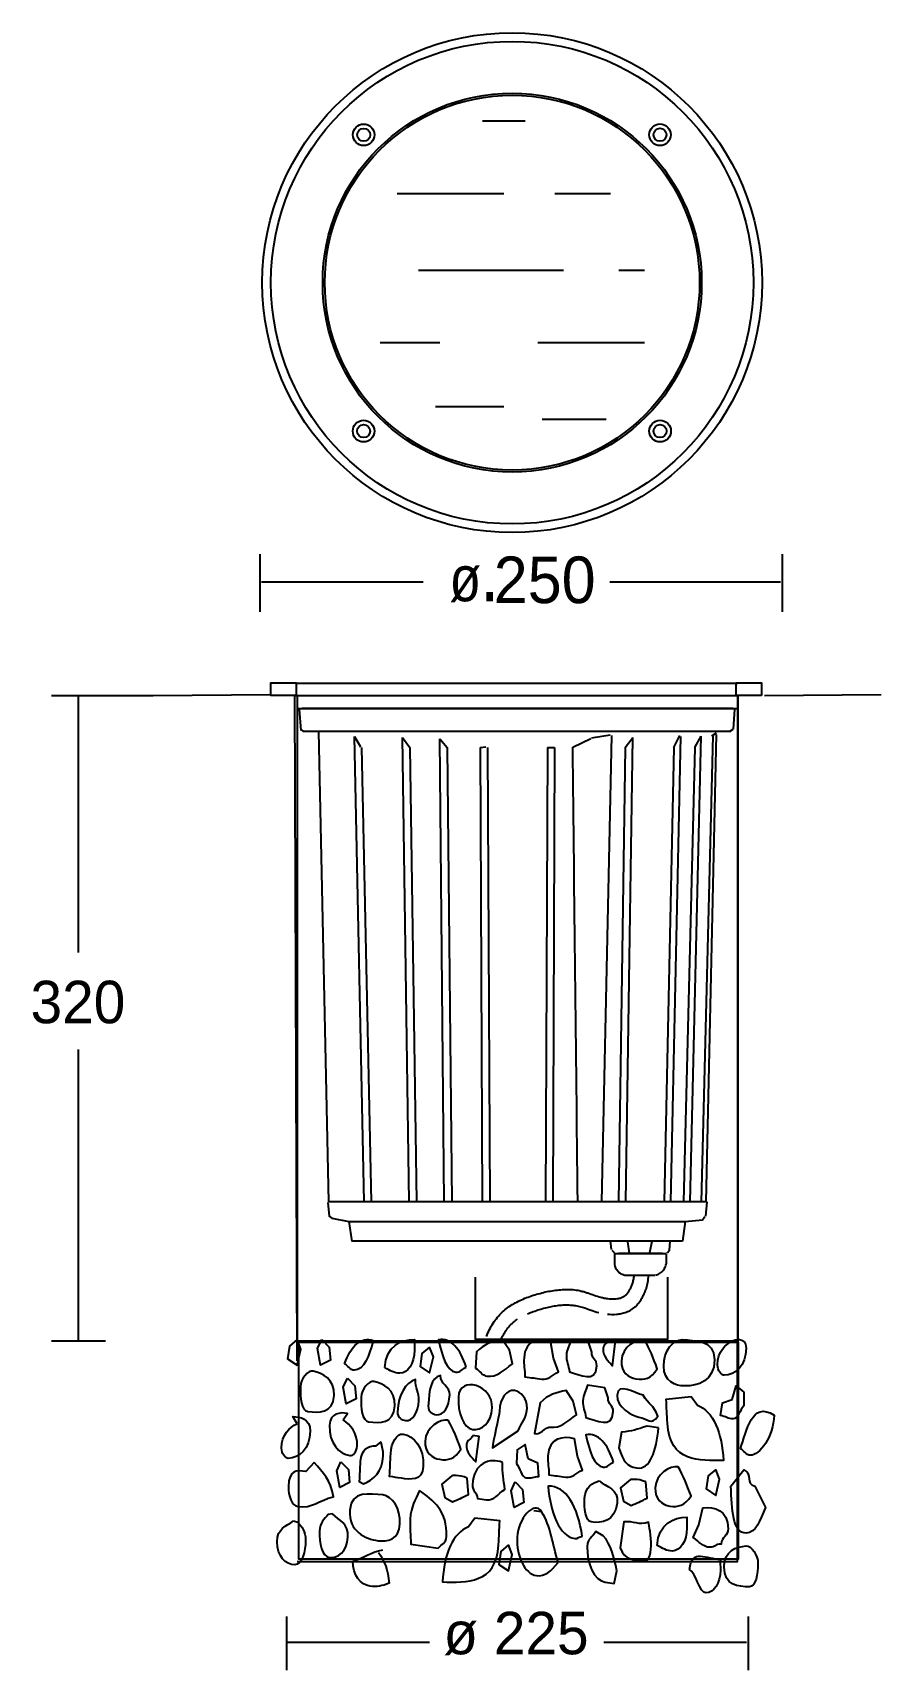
# Model space of a CAD drawing. Extents: x 33 to 152, y 45 to 273.
import ezdxf

# ---------------------------------------------------------------- set-up
doc = ezdxf.new("R2010")
doc.units = 0
doc.layers.add('LIVELLO_1', color=160, linetype='Continuous')
doc.styles.add('STD', font='txt')

# ---------------------------------------------------------------- blocks, each defined once
blk = doc.blocks.new('AI9-BLK2')
at = {"layer": 'LIVELLO_1', "color": 7}
blk.add_line((1.16, -6.18), (2.23, -6.34), dxfattribs=at)
for points in [[(-31.87, 17.65), (-32.94, 16.75), (-33.21, 14.95), (-31.87, 14.06), (-31.33, 16.3)], [(-31.63, 17.3), (29.64, 17.3), (29.64, -12.98), (-31.63, -12.98)], [(-28.4, 17.65), (-27.38, 16.6), (-27.2, 14.77), (-28.59, 14.07), (-29.01, 16.39)], [(-13.39, 16.59), (-14.46, 15.69), (-14.73, 13.89), (-13.39, 12.99), (-12.85, 15.24)], [(-24.83, 12.27), (-23.81, 11.22), (-23.64, 9.39), (-25.02, 8.69), (-25.44, 11.01)], [(-25.75, 0.6), (-24.72, -0.45), (-24.55, -2.28), (-25.93, -2.98), (-26.35, -0.66)], [(-1.44, -2.19), (-0.42, -3.24), (-0.24, -5.07), (-1.62, -5.77), (-2.04, -3.45)], [(26.51, -0.47), (25.43, -1.37), (25.16, -3.17), (26.51, -4.07), (27.04, -1.82)], [(-2.4, -10.99), (-3.47, -11.89), (-3.74, -13.69), (-2.4, -14.58), (-1.86, -12.34)]]:
    blk.add_lwpolyline(points, close=True, dxfattribs=at)
for points, knots in [([(-25.26, 14.27), (-24.79, 14.04), (-24.46, 13.37), (-23.92, 13.37), (-22.51, 13.37), (-21.84, 15.39), (-21.24, 17.53), (-22.92, 18.09), (-24.39, 16.74), (-25.26, 14.27)], [0, 0, 0, 0, 1, 1, 1, 2, 2, 2, 3, 3, 3, 3]), ([(-19.64, 13.73), (-18.86, 13.33), (-18.35, 12.94), (-17.53, 12.94), (-16.44, 12.94), (-15.5, 14.32), (-15.5, 16.15), (-15.5, 16.74), (-15.54, 17.06), (-15.5, 17.65), (-17.33, 17.65), (-19.48, 16.8), (-19.64, 13.73)], [0, 0, 0, 0, 1, 1, 1, 2, 2, 2, 3, 3, 3, 4, 4, 4, 4]), ([(-8.31, 13.78), (-8.79, 13.62), (-9.15, 13), (-9.69, 13.08), (-11.09, 13.28), (-11.65, 15.4), (-12.15, 17.61), (-10.45, 17.93), (-9.05, 16.37), (-8.31, 13.78)], [0, 0, 0, 0, 1, 1, 1, 2, 2, 2, 3, 3, 3, 3]), ([(-2.26, 16.15), (-2.26, 16.15), (-1.82, 14.28), (-1.82, 14.28), (-3.08, 13.34), (-4.01, 12.35), (-5.41, 12.55), (-6.08, 12.65), (-6.38, 13.26), (-6.97, 13.68), (-6.97, 13.68), (-6.85, 15.92), (-6.85, 15.92), (-5.71, 17.11), (-4.62, 17.4), (-3.26, 17.65), (-3.26, 17.65), (-2.26, 16.15), (-2.26, 16.15)], [0, 0, 0, 0, 1, 1, 1, 2, 2, 2, 3, 3, 3, 4, 4, 4, 5, 5, 5, 6, 6, 6, 6]), ([(3.88, 15.05), (3.88, 15.05), (4.59, 13.13), (4.59, 13.13), (3.69, 12.7), (3.18, 11.99), (2.24, 12.13), (1.31, 12.26), (0.84, 12.33), (-0.1, 12.47), (-0.11, 13.49), (-0.28, 14.07), (-0.23, 15.08), (-0.09, 17.66), (1.94, 17.92), (3.47, 17.47), (3.47, 17.47), (3.88, 15.05), (3.88, 15.05)], [0, 0, 0, 0, 1, 1, 1, 2, 2, 2, 3, 3, 3, 4, 4, 4, 5, 5, 5, 6, 6, 6, 6]), ([(9.21, 15.88), (9.16, 14.98), (9.96, 14.87), (9.91, 13.97), (9.79, 11.51), (7.56, 12.73), (6.1, 13.17), (6.01, 13.98), (5.64, 14.6), (5.68, 15.49), (5.73, 16.39), (6.16, 16.89), (6.33, 17.65), (6.33, 17.65), (8.74, 17.3), (8.74, 17.3), (8.74, 17.3), (9.21, 15.88), (9.21, 15.88)], [0, 0, 0, 0, 1, 1, 1, 2, 2, 2, 3, 3, 3, 4, 4, 4, 5, 5, 5, 6, 6, 6, 6]), ([(11.68, 17.65), (11.68, 17.65), (12.54, 17.53), (12.54, 17.53), (12.54, 17.53), (12.09, 13.98), (12.09, 13.98), (11.53, 14.74), (10.74, 15.19), (10.8, 16.43), (10.84, 17.1), (11.51, 17.11), (11.68, 17.65)], [0, 0, 0, 0, 1, 1, 1, 2, 2, 2, 3, 3, 3, 4, 4, 4, 4]), ([(16.57, 17.63), (17.36, 16.27), (17.73, 15.17), (18.35, 13.57), (17.5, 12.18), (16.58, 11.99), (15.38, 12.16), (14.41, 12.31), (13.27, 13.07), (13.36, 14.69), (13.46, 16.65), (15.4, 17.81), (16.57, 17.63)], [0, 0, 0, 0, 1, 1, 1, 2, 2, 2, 3, 3, 3, 4, 4, 4, 4]), ([(21.86, 17.65), (20.54, 17.65), (19.25, 16.15), (19.25, 13.92), (19.25, 11.77), (20.89, 11.18), (22.18, 11.18), (23.97, 11.18), (26.32, 11.83), (26.32, 14.84), (26.32, 17.72), (23.58, 17.46), (21.86, 17.65)], [0, 0, 0, 0, 1, 1, 1, 2, 2, 2, 3, 3, 3, 4, 4, 4, 4]), ([(28.91, 17.51), (27.85, 16.99), (26.76, 16), (26.76, 14.11), (26.76, 13.32), (27.23, 12.67), (27.7, 12.67), (29.18, 12.67), (30.74, 13.98), (30.74, 16.46), (30.74, 18.23), (28.91, 17.51), (28.91, 17.51)], [0, 0, 0, 0, 1, 1, 1, 2, 2, 2, 3, 3, 3, 4, 4, 4, 4]), ([(-29.64, 13.24), (-28.28, 12.97), (-26.61, 12.14), (-26.72, 9.86), (-26.86, 7.32), (-28.85, 7.41), (-30.37, 7.63), (-31.26, 7.76), (-31.48, 9.57), (-31.4, 11.07), (-31.34, 12.24), (-30.34, 13.41), (-29.64, 13.24)], [0, 0, 0, 0, 1, 1, 1, 2, 2, 2, 3, 3, 3, 4, 4, 4, 4]), ([(-21.17, 11.79), (-19.82, 11.52), (-18.13, 10.68), (-18.25, 8.4), (-18.38, 5.86), (-20.38, 5.96), (-21.89, 6.18), (-22.79, 6.31), (-23.01, 8.11), (-22.93, 9.61), (-22.87, 10.79), (-21.87, 11.95), (-21.17, 11.79)], [0, 0, 0, 0, 1, 1, 1, 2, 2, 2, 3, 3, 3, 4, 4, 4, 4]), ([(-14.88, 9.12), (-14.97, 7.49), (-15.78, 6.23), (-16.75, 6.37), (-17.26, 6.45), (-17.91, 6.74), (-17.86, 7.59), (-17.74, 10), (-16.75, 11.62), (-15.36, 12.08), (-15.42, 10.9), (-14.82, 10.29), (-14.88, 9.12)], [0, 0, 0, 0, 1, 1, 1, 2, 2, 2, 3, 3, 3, 4, 4, 4, 4]), ([(-10.59, 9.92), (-10.67, 8.28), (-11.48, 7.02), (-12.46, 7.17), (-12.96, 7.24), (-13.61, 7.54), (-13.57, 8.38), (-13.44, 10.79), (-13.27, 12.2), (-11.87, 12.65), (-11.94, 11.47), (-10.53, 11.09), (-10.59, 9.92)], [0, 0, 0, 0, 1, 1, 1, 2, 2, 2, 3, 3, 3, 4, 4, 4, 4]), ([(-4.67, 8.14), (-4.79, 5.99), (-6.13, 4.94), (-7.42, 5.13), (-8.7, 5.32), (-9.49, 7.47), (-9.38, 9.62), (-9.21, 12.75), (-4.51, 11.27), (-4.67, 8.14)], [0, 0, 0, 0, 1, 1, 1, 2, 2, 2, 3, 3, 3, 3]), ([(16.38, 9.9), (17.17, 8.53), (17.81, 8.58), (18.43, 6.98), (17.57, 5.6), (16.98, 6.68), (15.77, 6.85), (14.8, 7), (12.66, 8.27), (12.74, 9.9), (12.85, 11.85), (15.21, 10.07), (16.38, 9.9)], [0, 0, 0, 0, 1, 1, 1, 2, 2, 2, 3, 3, 3, 4, 4, 4, 4]), ([(0.19, 8.02), (0.12, 6.56), (-0.58, 6.1), (-1.04, 4.93), (-1.04, 4.93), (-4.63, 2.54), (-4.63, 2.54), (-4.58, 3.44), (-3.71, 6.78), (-3.66, 7.68), (-3.57, 9.47), (-2.63, 10.68), (-1.56, 10.53), (-0.69, 10.4), (0.27, 9.47), (0.19, 8.02)], [0, 0, 0, 0, 1, 1, 1, 2, 2, 2, 3, 3, 3, 4, 4, 4, 5, 5, 5, 5]), ([(6.63, 9.04), (6.63, 9.04), (7.07, 7.17), (7.07, 7.17), (5.81, 6.23), (4.88, 5.24), (3.47, 5.44), (2.81, 5.54), (1.84, 4.15), (1.25, 4.57), (1.25, 4.57), (2.03, 8.81), (2.03, 8.81), (3.17, 10), (4.27, 10.29), (5.63, 10.54), (5.63, 10.54), (6.63, 9.04), (6.63, 9.04)], [0, 0, 0, 0, 1, 1, 1, 2, 2, 2, 3, 3, 3, 4, 4, 4, 5, 5, 5, 6, 6, 6, 6]), ([(11.5, 9.51), (11.45, 8.61), (12.25, 8.49), (12.21, 7.6), (12.08, 5.14), (9.85, 6.36), (8.39, 6.8), (8.3, 7.61), (7.93, 8.22), (7.97, 9.12), (8.02, 10.01), (8.45, 10.52), (8.63, 11.28), (8.63, 11.28), (11.03, 10.93), (11.03, 10.93), (11.03, 10.93), (11.5, 9.51), (11.5, 9.51)], [0, 0, 0, 0, 1, 1, 1, 2, 2, 2, 3, 3, 3, 4, 4, 4, 5, 5, 5, 6, 6, 6, 6]), ([(23.08, 9.73), (23.08, 9.73), (19.59, 9.33), (19.59, 9.33), (19.66, 7.99), (19.7, 7.32), (19.77, 5.97), (20.06, 0.49), (24.28, 0.77), (27.58, 0.81), (27.38, 4.61), (26.15, 7.7), (23.95, 8.51), (23.95, 8.51), (23.08, 9.73), (23.08, 9.73)], [0, 0, 0, 0, 1, 1, 1, 2, 2, 2, 3, 3, 3, 4, 4, 4, 5, 5, 5, 5]), ([(28.79, 9.29), (28.79, 9.29), (27.45, 8.84), (27.45, 8.84), (27.45, 8.84), (27.18, 7.05), (27.18, 7.05), (27.85, 6.93), (28.25, 6.6), (28.92, 6.6), (29.66, 6.6), (29.86, 7.83), (30.4, 8.4), (30.4, 8.4), (30.4, 10.31), (30.4, 10.31), (30.4, 10.31), (29.33, 11.21), (29.33, 11.21), (29.33, 11.21), (28.79, 9.29), (28.79, 9.29)], [0, 0, 0, 0, 1, 1, 1, 2, 2, 2, 3, 3, 3, 4, 4, 4, 5, 5, 5, 6, 6, 6, 7, 7, 7, 7]), ([(29.95, 2.42), (30.42, 2.19), (30.75, 1.52), (31.29, 1.52), (32.7, 1.52), (34.5, 4.06), (34.66, 7.11), (31.5, 9.14), (30.82, 4.89), (29.95, 2.42)], [0, 0, 0, 0, 1, 1, 1, 2, 2, 2, 3, 3, 3, 3]), ([(-31.88, 5.92), (-32.94, 5.4), (-34.03, 4.42), (-34.03, 2.52), (-34.03, 1.74), (-33.56, 1.08), (-33.1, 1.08), (-31.61, 1.08), (-30.05, 2.39), (-30.05, 4.88), (-30.05, 6.64), (-31.42, 6.9), (-32.47, 6.9), (-32.47, 6.9), (-31.88, 5.92), (-31.88, 5.92)], [0, 0, 0, 0, 1, 1, 1, 2, 2, 2, 3, 3, 3, 4, 4, 4, 5, 5, 5, 5]), ([(-25.46, 6.47), (-24.44, 5.79), (-23.4, 4.66), (-23.5, 2.77), (-23.54, 1.98), (-24.04, 1.4), (-24.5, 1.47), (-25.98, 1.68), (-27.47, 3.21), (-27.34, 5.69), (-27.25, 7.45), (-25.88, 7.51), (-24.83, 7.36), (-24.83, 7.36), (-25.46, 6.47), (-25.46, 6.47)], [0, 0, 0, 0, 1, 1, 1, 2, 2, 2, 3, 3, 3, 4, 4, 4, 5, 5, 5, 5]), ([(-17.1, 4.46), (-18, 4.59), (-18.73, 3.25), (-18.81, 1.75), (-18.88, 0.52), (-18.91, -0.2), (-18.98, -1.44), (-18.32, -1.54), (-17.96, -1.59), (-17.31, -1.68), (-16.06, -1.87), (-14.39, -2.11), (-14.28, -0.03), (-14.14, 2.52), (-15.59, 4.24), (-17.1, 4.46)], [0, 0, 0, 0, 1, 1, 1, 2, 2, 2, 3, 3, 3, 4, 4, 4, 5, 5, 5, 5]), ([(-10.81, 6.42), (-10.02, 5.06), (-9.64, 3.95), (-9.02, 2.35), (-9.88, 0.97), (-10.79, 0.77), (-11.99, 0.95), (-12.97, 1.09), (-14.1, 1.85), (-14.02, 3.48), (-13.92, 5.43), (-11.97, 6.59), (-10.81, 6.42)], [0, 0, 0, 0, 1, 1, 1, 2, 2, 2, 3, 3, 3, 4, 4, 4, 4]), ([(12.24, 0.53), (11.76, 0.38), (11.39, -0.24), (10.86, -0.16), (9.45, 0.04), (8.89, 2.15), (8.4, 4.37), (10.1, 4.68), (11.5, 3.13), (12.24, 0.53)], [0, 0, 0, 0, 1, 1, 1, 2, 2, 2, 3, 3, 3, 3]), ([(18.52, 5.34), (18.22, 2.12), (17.4, -0.54), (15.47, -0.25), (14.13, -0.06), (13.63, 0.65), (12.99, 2.54), (12.99, 2.54), (13.37, 4.74), (13.37, 4.74), (14.79, 4.87), (15.55, 5.1), (16.92, 5.58), (16.92, 5.58), (18.52, 5.34), (18.52, 5.34)], [0, 0, 0, 0, 1, 1, 1, 2, 2, 2, 3, 3, 3, 4, 4, 4, 5, 5, 5, 5]), ([(-20.18, 3.4), (-20.02, 2.65), (-19.81, 2.23), (-19.85, 1.45), (-19.97, -0.9), (-21.24, -1.9), (-22.6, -2.48), (-22.6, -2.48), (-23.21, -2.13), (-23.21, -2.13), (-23.15, -1.02), (-23.12, -0.44), (-23.06, 0.67), (-22.98, 2.3), (-21.93, 2.8), (-20.95, 2.79), (-20.95, 2.79), (-20.18, 3.4), (-20.18, 3.4)], [0, 0, 0, 0, 1, 1, 1, 2, 2, 2, 3, 3, 3, 4, 4, 4, 5, 5, 5, 6, 6, 6, 6]), ([(-7.37, 4.25), (-7.37, 4.25), (-6.5, 4.12), (-6.5, 4.12), (-6.5, 4.12), (-6.95, 0.58), (-6.95, 0.58), (-7.52, 1.34), (-8.31, 1.79), (-8.24, 3.02), (-8.21, 3.7), (-7.53, 3.71), (-7.37, 4.25)], [0, 0, 0, 0, 1, 1, 1, 2, 2, 2, 3, 3, 3, 4, 4, 4, 4]), ([(0.36, 1.04), (0.36, 1.04), (1.68, 0.4), (1.68, 0.4), (1.68, 0.4), (1.85, -1.43), (1.85, -1.43), (1.17, -1.44), (0.76, -1.72), (0.09, -1.62), (-0.65, -1.51), (-0.78, -0.25), (-1.29, 0.38), (-1.29, 0.38), (-1.19, 2.29), (-1.19, 2.29), (-1.19, 2.29), (-0.07, 3.02), (-0.07, 3.02), (-0.07, 3.02), (0.36, 1.04), (0.36, 1.04)], [0, 0, 0, 0, 1, 1, 1, 2, 2, 2, 3, 3, 3, 4, 4, 4, 5, 5, 5, 6, 6, 6, 7, 7, 7, 7]), ([(7.22, 1.37), (7.22, 1.37), (7.93, -0.54), (7.93, -0.54), (7.03, -0.97), (6.52, -1.68), (5.58, -1.54), (4.65, -1.41), (4.18, -1.34), (3.25, -1.2), (3.23, -0.19), (3.06, 0.4), (3.11, 1.41), (3.25, 3.99), (5.28, 4.25), (6.81, 3.8), (6.81, 3.8), (7.22, 1.37), (7.22, 1.37)], [0, 0, 0, 0, 1, 1, 1, 2, 2, 2, 3, 3, 3, 4, 4, 4, 5, 5, 5, 6, 6, 6, 6]), ([(-29.5, 0.53), (-28.2, -0.97), (-27.23, -1.84), (-26.81, -4.26), (-28.8, -4.76), (-29.8, -5.93), (-31.74, -5.64), (-32.56, -5.52), (-33.15, -4.19), (-33.08, -2.82), (-32.96, -0.47), (-32.03, -0.55), (-30.63, -0.76), (-30.63, -0.76), (-29.5, 0.53), (-29.5, 0.53)], [0, 0, 0, 0, 1, 1, 1, 2, 2, 2, 3, 3, 3, 4, 4, 4, 5, 5, 5, 5]), ([(-3.23, 0.51), (-3.24, -0.95), (-3.08, -1.88), (-2.89, -3.26), (-3.93, -3.9), (-4.38, -4.84), (-5.45, -4.69), (-5.92, -4.62), (-6.25, -4.57), (-6.72, -4.5), (-6.75, -3.71), (-7.47, -3.49), (-7.43, -2.59), (-7.27, 0.43), (-5.01, 1.23), (-3.23, 0.51)], [0, 0, 0, 0, 1, 1, 1, 2, 2, 2, 3, 3, 3, 4, 4, 4, 5, 5, 5, 5]), ([(21.27, -0.08), (22.06, -1.45), (22.44, -2.55), (23.06, -4.15), (22.2, -5.54), (21.29, -5.73), (20.08, -5.56), (19.11, -5.41), (17.98, -4.66), (18.06, -3.03), (18.16, -1.07), (20.1, 0.09), (21.27, -0.08)], [0, 0, 0, 0, 1, 1, 1, 2, 2, 2, 3, 3, 3, 4, 4, 4, 4]), ([(-8.14, -1.66), (-8.14, -1.66), (-7.99, -3.94), (-7.99, -3.94), (-8.82, -4.38), (-9.38, -4.64), (-10.2, -4.97), (-10.2, -4.97), (-11.25, -4.36), (-11.25, -4.36), (-11.25, -4.36), (-11.69, -2.49), (-11.69, -2.49), (-11.69, -2.49), (-10.28, -1.34), (-10.28, -1.34), (-10.28, -1.34), (-9.4, -1.14), (-8.14, -1.66)], [0, 0, 0, 0, 1, 1, 1, 2, 2, 2, 3, 3, 3, 4, 4, 4, 5, 5, 5, 6, 6, 6, 6]), ([(10.23, -2.07), (9.34, -2.28), (8.3, -2.92), (8.22, -4.48), (8.15, -5.83), (8.32, -7.66), (9.13, -7.78), (10.66, -8), (12.43, -7.69), (12.76, -5.15), (13.01, -3.16), (11.27, -2.9), (10.23, -2.07)], [0, 0, 0, 0, 1, 1, 1, 2, 2, 2, 3, 3, 3, 4, 4, 4, 4]), ([(16.76, -2.19), (16.76, -2.19), (16.92, -4.47), (16.92, -4.47), (16.08, -4.91), (15.53, -5.16), (14.71, -5.49), (14.71, -5.49), (13.66, -4.89), (13.66, -4.89), (13.66, -4.89), (13.22, -3.02), (13.22, -3.02), (13.22, -3.02), (14.63, -1.88), (14.63, -1.88), (14.63, -1.88), (15.51, -1.67), (16.76, -2.19)], [0, 0, 0, 0, 1, 1, 1, 2, 2, 2, 3, 3, 3, 4, 4, 4, 5, 5, 5, 6, 6, 6, 6]), ([(28.62, -2.79), (28.75, -6.05), (28.81, -9.34), (30.75, -9.34), (32.09, -9.34), (32.7, -7.55), (33.44, -5.75), (33.44, -5.75), (31.95, -2.79), (31.95, -2.79), (30.55, -2.45), (31.78, -1.18), (30.44, -0.5), (30.44, -0.5), (28.62, -2.79), (28.62, -2.79)], [0, 0, 0, 0, 1, 1, 1, 2, 2, 2, 3, 3, 3, 4, 4, 4, 5, 5, 5, 5]), ([(-19.93, -3.99), (-18.61, -4.18), (-17.41, -5.87), (-17.52, -8.08), (-17.63, -10.24), (-19.3, -10.58), (-20.58, -10.39), (-22.37, -10.13), (-24.67, -9.14), (-24.52, -6.14), (-24.36, -3.27), (-21.65, -3.94), (-19.93, -3.99)], [0, 0, 0, 0, 1, 1, 1, 2, 2, 2, 3, 3, 3, 4, 4, 4, 4]), ([(-14.81, -3.39), (-12.93, -4.68), (-10.86, -6.34), (-11.04, -9.81), (-11.09, -10.81), (-11.77, -10.83), (-12.2, -11.44), (-12.2, -11.44), (-16.01, -10.88), (-16.01, -10.88), (-16.01, -9.53), (-16.17, -8.71), (-16.1, -7.37), (-16.01, -5.58), (-15.36, -4.77), (-14.81, -3.39)], [0, 0, 0, 0, 1, 1, 1, 2, 2, 2, 3, 3, 3, 4, 4, 4, 5, 5, 5, 5]), ([(7.89, -9.8), (7.48, -9.75), (7.26, -10.16), (6.86, -10.1), (4.66, -9.78), (3.48, -6.45), (3.13, -2.79), (5.63, -2.7), (7.3, -5.66), (7.89, -9.8)], [0, 0, 0, 0, 1, 1, 1, 2, 2, 2, 3, 3, 3, 3]), ([(-26.93, -6.64), (-25.96, -7.57), (-24.69, -8.02), (-24.79, -9.91), (-24.89, -11.93), (-26.2, -12.92), (-27.4, -12.74), (-28.38, -12.6), (-28.83, -10.7), (-28.74, -9.07), (-28.68, -7.89), (-28.1, -7.32), (-27.52, -6.75), (-27.52, -6.75), (-26.93, -6.64), (-26.93, -6.64)], [0, 0, 0, 0, 1, 1, 1, 2, 2, 2, 3, 3, 3, 4, 4, 4, 5, 5, 5, 5]), ([(4.55, -13.44), (3.48, -14.64), (2.76, -15.44), (1.5, -15.25), (-0.11, -15.02), (-1.33, -12.58), (-1.19, -9.9), (-1.05, -7.32), (1.17, -4.71), (2.23, -6.34), (3.53, -8.44), (3.68, -10.72), (4.55, -13.44)], [0, 0, 0, 0, 1, 1, 1, 2, 2, 2, 3, 3, 3, 4, 4, 4, 4]), ([(24.16, -8.17), (24.16, -8.17), (23.35, -9.97), (23.35, -9.97), (24.23, -10.53), (24.7, -11.31), (25.64, -11.31), (26.58, -11.31), (26.32, -10.87), (27.26, -10.87), (27.33, -9.85), (28.25, -9.75), (28.25, -8.73), (28.25, -6.15), (26.24, -5.58), (24.7, -5.81), (24.7, -5.81), (24.16, -8.17), (24.16, -8.17)], [0, 0, 0, 0, 1, 1, 1, 2, 2, 2, 3, 3, 3, 4, 4, 4, 5, 5, 5, 6, 6, 6, 6]), ([(-32.36, -7.61), (-33.37, -8.4), (-34.66, -8.66), (-34.66, -10.55), (-34.66, -12.58), (-33.41, -13.76), (-32.2, -13.76), (-31.22, -13.76), (-30.68, -11.93), (-30.68, -10.29), (-30.68, -9.12), (-31.22, -8.46), (-31.77, -7.81), (-31.77, -7.81), (-32.36, -7.61), (-32.36, -7.61)], [0, 0, 0, 0, 1, 1, 1, 2, 2, 2, 3, 3, 3, 4, 4, 4, 5, 5, 5, 5]), ([(-7.09, -7.23), (-7.09, -7.23), (-3.61, -7.62), (-3.61, -7.62), (-3.68, -8.97), (-3.71, -9.64), (-3.78, -10.98), (-4.07, -16.47), (-8.3, -16.19), (-11.6, -16.15), (-11.4, -12.35), (-10.16, -9.26), (-7.96, -8.45), (-7.96, -8.45), (-7.09, -7.23), (-7.09, -7.23)], [0, 0, 0, 0, 1, 1, 1, 2, 2, 2, 3, 3, 3, 4, 4, 4, 5, 5, 5, 5]), ([(10.83, -9.7), (11.91, -10.99), (12.29, -12.51), (12.73, -14.6), (12.73, -14.6), (12.36, -16.35), (12.36, -16.35), (11.9, -16.29), (11.56, -16.24), (11.09, -16.17), (9.62, -15.95), (8.46, -13.64), (8.59, -11.18), (8.65, -10.05), (9.33, -9.93), (9.78, -9.1), (9.78, -9.1), (10.83, -9.7), (10.83, -9.7)], [0, 0, 0, 0, 1, 1, 1, 2, 2, 2, 3, 3, 3, 4, 4, 4, 5, 5, 5, 6, 6, 6, 6]), ([(16.38, -13.15), (15.04, -12.95), (13.84, -13.27), (13.19, -11.37), (13.19, -11.37), (13.68, -7.76), (13.68, -7.76), (15.1, -7.63), (15.76, -8.3), (17.13, -7.82), (17.13, -7.82), (18.31, -13.43), (16.38, -13.15)], [0, 0, 0, 0, 1, 1, 1, 2, 2, 2, 3, 3, 3, 4, 4, 4, 4]), ([(18.35, -11.05), (19.13, -11.45), (19.64, -11.84), (20.46, -11.84), (21.55, -11.84), (22.49, -10.47), (22.49, -8.64), (22.49, -8.05), (22.45, -7.72), (22.49, -7.13), (20.65, -7.13), (18.51, -7.98), (18.35, -11.05)], [0, 0, 0, 0, 1, 1, 1, 2, 2, 2, 3, 3, 3, 4, 4, 4, 4]), ([(22.86, -14.42), (23.65, -14.81), (24.3, -17.68), (25.12, -17.68), (26.21, -17.68), (27.15, -16.31), (27.15, -14.48), (27.15, -13.89), (27.11, -13.56), (27.15, -12.98), (25.31, -12.98), (23.02, -11.35), (22.86, -14.42)], [0, 0, 0, 0, 1, 1, 1, 2, 2, 2, 3, 3, 3, 4, 4, 4, 4]), ([(30.76, -11.13), (29.39, -11.2), (27.67, -11.79), (27.67, -14.07), (27.67, -16.62), (29.66, -16.82), (31.19, -16.82), (32.08, -16.82), (32.39, -15.06), (32.39, -13.55), (32.39, -12.38), (31.46, -11.07), (30.76, -11.13)], [0, 0, 0, 0, 1, 1, 1, 2, 2, 2, 3, 3, 3, 4, 4, 4, 4]), ([(-20.51, -12.05), (-19.67, -13.28), (-19.15, -14.41), (-19.05, -16.33), (-20.05, -16.71), (-20.69, -16.88), (-21.73, -16.72), (-22.94, -16.55), (-24.13, -15.26), (-24.1, -13.23), (-22.43, -12.75), (-21.6, -11.95), (-19.9, -11.67)], [0, 0, 0, 0, 1, 1, 1, 2, 2, 2, 3, 3, 3, 4, 4, 4, 4])]:
    blk.add_open_spline(points, degree=3, knots=knots, dxfattribs=at)
blk = doc.blocks.new('AI9-BLK1')
at = {"layer": 'LIVELLO_1', "color": 7}
for p, q in [((3.65, 101.84), (9.59, 101.84)), ((-8.24, 91.73), (6.62, 91.73)), ((13.75, 91.73), (21.47, 91.73)), ((-5.27, 81.03), (14.94, 81.03)), ((22.66, 81.03), (26.23, 81.03)), ((-10.62, 70.93), (-2.3, 70.93)), ((11.37, 70.93), (26.23, 70.93)), ((-2.89, 62.02), (6.62, 62.02)), ((11.96, 60.23), (20.88, 60.23)), ((-27.34, 33.37), (-27.34, 41.42)), ((45.47, 33.37), (45.47, 41.42)), ((-4.65, 37.5), (-27.19, 37.5)), ((45.18, 37.5), (21.4, 37.5)), ((39.25, 23.41), (-22.19, 23.41)), ((-56.47, 21.74), (-42.27, 21.74)), ((-52.72, 21.74), (-52.72, -14.09)), ((-42.27, 21.74), (-25.92, 21.84)), ((-22.19, 21.74), (-22.19, -68.26)), ((39.25, -68.21), (39.25, 21.74)), ((42.98, 21.74), (59.24, 21.84)), ((-22.19, 19.89), (39.25, 19.89)), ((-21.9, 19.83), (-21.67, 16.85)), ((38.78, 19.81), (38.6, 17.02)), ((-21.67, 16.97), (-21.26, 16.73)), ((-21.4, 16.74), (22.27, 16.74)), ((-17.79, -48.85), (-19.18, 16.7)), ((-12.86, -48.85), (-14.22, 16)), ((-14.22, 16), (-13.37, 14.56)), ((18.85, 15.82), (21.46, 16.23)), ((20.26, -48.85), (21.67, 16.14)), ((21.76, 16.74), (38.28, 16.74)), ((29.92, -48.85), (31.28, 16)), ((30.31, 14.49), (31.14, 16.13)), ((32.6, -48.85), (34.13, 16.05)), ((33.23, 14.49), (34.13, 16.05)), ((34.16, -48.85), (35.8, 16.09)), ((34.83, -48.85), (36.26, 16.28)), ((35.64, 16.08), (36.27, 16.5)), ((38.53, 16.97), (38.19, 16.73)), ((-13.25, 14.49), (-11.89, -48.85)), ((-6.58, -48.85), (-7.53, 15.86)), ((-7.53, 15.86), (-6.49, 14.49)), ((-6.49, 14.49), (-5.54, -48.85)), ((-1.69, -48.85), (-2.32, 15.7)), ((-2.32, 15.7), (-1.3, 14.49)), ((-1.3, 14.49), (-0.65, -48.85)), ((3.33, 14.49), (4.1, 14.56)), ((3.33, 14.49), (3.61, -48.85)), ((4.35, 14.49), (4.65, -48.85)), ((12.69, 14.49), (12.41, -48.85)), ((12.69, 14.49), (13.7, 14.49)), ((13.7, 14.49), (13.43, -48.85)), ((16.23, 14.52), (18.74, 15.71)), ((23.55, 14.49), (22.6, -48.85)), ((23.55, 14.49), (24.59, 15.86)), ((23.64, -48.85), (24.59, 15.86)), ((30.31, 14.49), (28.95, -48.85)), ((33.23, 14.49), (31.68, -48.85)), ((-52.72, -27.64), (-52.72, -68.26)), ((34.85, -48.85), (-17.79, -48.85)), ((34.9, -48.89), (34.73, -50.85)), ((-14.98, -51.6), (-14.57, -54.41)), ((-14.9, -51.63), (31.91, -51.63)), ((31.91, -51.63), (31.52, -54.37)), ((31.52, -54.37), (-14.5, -54.37)), ((21.63, -55.52), (21.5, -54.31)), ((24.14, -56.05), (23.91, -54.43)), ((26.97, -55.93), (27.31, -54.34)), ((22.04, -55.98), (21.7, -55.64)), ((28.76, -56.06), (22.6, -56.06)), ((-56.47, -68.26), (-48.94, -68.26)), ((-22.19, -68.26), (39.25, -68.21)), ((-23.65, -114.18), (-23.65, -106.67)), ((40.71, -114.18), (40.71, -106.67)), ((-3.76, -110.33), (-23.51, -110.33)), ((40.43, -110.33), (20.58, -110.33))]:
    blk.add_line(p, q, dxfattribs=at)
for points in [[(-22.33, 21.73), (-25.88, 21.73), (-25.88, 23.47), (-22.33, 23.47)], [(42.56, 21.73), (39.01, 21.73), (39.01, 23.47), (42.56, 23.47)]]:
    blk.add_lwpolyline(points, close=True, dxfattribs=at)
for points in [[(-22.19, -71.02), (-22.5, 21.73), (39.26, 21.73), (39.25, -70.98)], [(-22.19, -71.02), (-22.5, 21.73), (39.26, 21.73), (39.25, -70.98)], [(38.56, 19.89), (-21.5, 19.89), (38.56, 19.89)], [(-17.91, -48.94), (-17.73, -50.85), (-17.36, -51.16), (-14.98, -51.6)], [(31.91, -51.63), (34.33, -51.39), (34.63, -50.92)], [(29.39, -55.96), (29.7, -55.62), (29.81, -54.34)], [(2.64, -59.37), (2.64, -68.02), (29.48, -68.02), (29.48, -59.37)], [(-22.19, -68.26), (39.16, -68.26), (39.16, -99.04), (-22.19, -99.04)]]:
    blk.add_lwpolyline(points, dxfattribs=at)
for centre, radius in [((7.78, 79.28), 34.84), ((7.78, 79.28), 33.64), ((7.78, 79.28), 26.42), ((7.78, 79.28), 26.13), ((-12.92, 99.89), 1.5), ((-12.92, 99.89), 0.904), ((28.39, 99.9), 1.51), ((28.39, 99.9), 0.903), ((-12.93, 58.58), 1.51), ((-12.93, 58.58), 0.904), ((28.4, 58.58), 1.51), ((28.4, 58.58), 0.903)]:
    blk.add_circle(centre, radius, dxfattribs=at)
blk.add_open_spline([(16.93, -48.85), (16.69, -27.73), (16.46, -6.61), (16.23, 14.52)], degree=3, dxfattribs=at)
for points, knots in [([(27.65, -59.15), (27.65, -59.15), (27.09, -59.15), (27.09, -59.15), (27.09, -59.15), (26.54, -59.15), (26.54, -59.15), (26.54, -59.15), (25.98, -59.15), (25.98, -59.15), (25.98, -59.15), (25.43, -59.15), (25.43, -59.15), (25.43, -59.15), (24.89, -59.15), (24.89, -59.15), (24.89, -59.15), (24.61, -59.15), (24.61, -59.15), (24.61, -59.15), (24.34, -59.15), (24.34, -59.15), (24.34, -59.15), (24.06, -59.15), (24.06, -59.15), (24.06, -59.15), (23.92, -59.15), (23.92, -59.15), (23.92, -59.15), (23.78, -59.15), (23.78, -59.15), (23.78, -59.15), (23.5, -59.15), (23.5, -59.15), (23.41, -59.12), (23.32, -59.09), (23.25, -59.04), (23.16, -59.04), (23.06, -59), (22.99, -58.95), (22.9, -58.89), (22.83, -58.85), (22.76, -58.8), (22.67, -58.75), (22.6, -58.67), (22.55, -58.6), (22.48, -58.52), (22.41, -58.45), (22.37, -58.35), (22.32, -58.3), (22.27, -58.2), (22.23, -58.1), (22.21, -58), (22.16, -57.93), (22.14, -57.83), (22.14, -57.78), (22.11, -57.73), (22.11, -57.68), (22.11, -57.63), (22.11, -57.58), (22.09, -57.53), (22.09, -57.53), (22.09, -57.38), (22.09, -57.38), (22.09, -57.38), (22.09, -57.25), (22.09, -57.25), (22.09, -57.25), (22.09, -57.1), (22.09, -57.1), (22.09, -57.1), (22.09, -56.95), (22.09, -56.95), (22.09, -56.95), (22.09, -56.81), (22.09, -56.81), (22.09, -56.81), (22.09, -56.66), (22.09, -56.66), (22.09, -56.66), (22.09, -56.56), (22.09, -56.56), (22.09, -56.56), (22.09, -56.51), (22.09, -56.51), (22.09, -56.51), (22.09, -56.41), (22.09, -56.41), (22.09, -56.41), (22.09, -56.36), (22.09, -56.36), (22.09, -56.36), (22.09, -56.26), (22.09, -56.26), (22.09, -56.26), (22.09, -56.23), (22.09, -56.23), (22.09, -56.23), (22.09, -56.21), (22.09, -56.21), (22.09, -56.21), (22.09, -56.16), (22.09, -56.16), (22.09, -56.16), (22.09, -56.11), (22.09, -56.11), (22.09, -56.11), (22.09, -56.09), (22.09, -56.09), (22.09, -56.09), (22.09, -56.06), (22.09, -56.06), (22.09, -56.06), (29.29, -56.06), (29.29, -56.06)], [0, 0, 0, 0, 1, 1, 1, 2, 2, 2, 3, 3, 3, 4, 4, 4, 5, 5, 5, 6, 6, 6, 7, 7, 7, 8, 8, 8, 9, 9, 9, 10, 10, 10, 11, 11, 11, 12, 12, 12, 13, 13, 13, 14, 14, 14, 15, 15, 15, 16, 16, 16, 17, 17, 17, 18, 18, 18, 19, 19, 19, 20, 20, 20, 21, 21, 21, 22, 22, 22, 23, 23, 23, 24, 24, 24, 25, 25, 25, 26, 26, 26, 27, 27, 27, 28, 28, 28, 29, 29, 29, 30, 30, 30, 31, 31, 31, 32, 32, 32, 33, 33, 33, 34, 34, 34, 35, 35, 35, 36, 36, 36, 37, 37, 37, 38, 38, 38, 38]), ([(27.77, -59.1), (27.87, -59.07), (27.97, -59.04), (28.05, -58.98), (28.15, -58.98), (28.25, -58.92), (28.33, -58.86), (28.43, -58.8), (28.5, -58.74), (28.58, -58.69), (28.68, -58.63), (28.76, -58.54), (28.81, -58.45), (28.88, -58.37), (28.96, -58.28), (29.01, -58.16), (29.06, -58.1), (29.11, -57.99), (29.16, -57.87), (29.19, -57.75), (29.24, -57.66), (29.26, -57.55), (29.26, -57.49), (29.29, -57.43), (29.29, -57.37), (29.29, -57.31), (29.29, -57.25), (29.32, -57.2), (29.32, -57.2), (29.32, -57.02), (29.32, -57.02), (29.32, -57.02), (29.32, -56.88), (29.32, -56.88), (29.32, -56.88), (29.32, -56.7), (29.32, -56.7), (29.32, -56.7), (29.32, -56.52), (29.32, -56.52), (29.32, -56.52), (29.32, -56.35), (29.32, -56.35), (29.32, -56.35), (29.32, -56.17), (29.32, -56.17)], [0, 0, 0, 0, 1, 1, 1, 2, 2, 2, 3, 3, 3, 4, 4, 4, 5, 5, 5, 6, 6, 6, 7, 7, 7, 8, 8, 8, 9, 9, 9, 10, 10, 10, 11, 11, 11, 12, 12, 12, 13, 13, 13, 14, 14, 14, 15, 15, 15, 15]), ([(4.19, -67.65), (4.33, -67.3), (4.47, -67), (4.63, -66.68), (4.77, -66.38), (4.95, -66.06), (5.14, -65.78), (5.51, -65.22), (5.95, -64.69), (6.43, -64.22), (6.9, -63.77), (7.43, -63.4), (8.01, -63.07), (8.29, -62.92), (8.57, -62.78), (8.87, -62.63), (9.17, -62.48), (9.47, -62.35), (9.77, -62.23), (10.09, -62.13), (10.4, -62.03), (10.72, -61.9), (11.02, -61.81), (11.34, -61.71), (11.67, -61.63), (11.99, -61.53), (12.32, -61.46), (12.64, -61.38), (12.94, -61.33), (13.26, -61.28), (13.59, -61.23), (14.24, -61.13), (14.89, -61.09), (15.54, -61.09), (15.86, -61.09), (16.16, -61.11), (16.48, -61.13), (16.78, -61.18), (17.11, -61.23), (17.41, -61.31), (17.57, -61.33), (17.71, -61.38), (17.88, -61.43), (18.04, -61.48), (18.18, -61.53), (18.34, -61.58), (18.64, -61.68), (18.92, -61.78), (19.22, -61.88), (19.54, -61.98), (19.84, -62.08), (20.15, -62.15), (20.31, -62.21), (20.45, -62.23), (20.61, -62.28), (20.77, -62.3), (20.93, -62.33), (21.09, -62.35), (21.4, -62.4), (21.72, -62.43), (22.04, -62.4), (22.18, -62.38), (22.34, -62.38), (22.48, -62.35), (22.65, -62.33), (22.78, -62.3), (22.92, -62.25), (23.04, -62.23), (23.18, -62.15), (23.29, -62.08), (23.41, -62.03), (23.52, -61.95), (23.64, -61.85), (23.73, -61.78), (23.83, -61.68), (23.92, -61.56), (24.01, -61.43), (24.08, -61.33), (24.15, -61.18), (24.22, -61.06), (24.29, -60.91), (24.36, -60.76), (24.38, -60.69), (24.43, -60.61), (24.45, -60.54), (24.5, -60.44), (24.52, -60.34), (24.54, -60.29), (24.61, -60.09), (24.66, -59.92), (24.71, -59.74), (24.75, -59.54), (24.78, -59.34), (24.8, -59.15)], [0, 0, 0, 0, 1, 1, 1, 2, 2, 2, 3, 3, 3, 4, 4, 4, 5, 5, 5, 6, 6, 6, 7, 7, 7, 8, 8, 8, 9, 9, 9, 10, 10, 10, 11, 11, 11, 12, 12, 12, 13, 13, 13, 14, 14, 14, 15, 15, 15, 16, 16, 16, 17, 17, 17, 18, 18, 18, 19, 19, 19, 20, 20, 20, 21, 21, 21, 22, 22, 22, 23, 23, 23, 24, 24, 24, 25, 25, 25, 26, 26, 26, 27, 27, 27, 28, 28, 28, 29, 29, 29, 30, 30, 30, 31, 31, 31, 31]), ([(21.05, -64.52), (21.46, -64.57), (21.91, -64.57), (22.32, -64.54), (22.55, -64.52), (22.78, -64.49), (22.99, -64.44), (23.22, -64.39), (23.46, -64.32), (23.69, -64.24), (23.94, -64.17), (24.18, -64.04), (24.38, -63.92), (24.61, -63.77), (24.85, -63.57), (25.05, -63.4), (25.24, -63.22), (25.4, -63.02), (25.56, -62.78), (25.7, -62.58), (25.84, -62.38), (25.96, -62.15), (26.05, -61.95), (26.14, -61.73), (26.23, -61.53), (26.33, -61.33), (26.4, -61.09), (26.49, -60.89), (26.56, -60.61), (26.63, -60.34), (26.7, -60.09), (26.74, -59.77), (26.79, -59.44), (26.81, -59.15)], [0, 0, 0, 0, 1, 1, 1, 2, 2, 2, 3, 3, 3, 4, 4, 4, 5, 5, 5, 6, 6, 6, 7, 7, 7, 8, 8, 8, 9, 9, 9, 10, 10, 10, 11, 11, 11, 11]), ([(9.93, -64.47), (10.19, -64.37), (10.46, -64.27), (10.72, -64.17), (11, -64.07), (11.3, -63.97), (11.58, -63.87), (11.86, -63.79), (12.13, -63.72), (12.43, -63.65), (12.71, -63.57), (12.99, -63.52), (13.26, -63.45), (13.54, -63.4), (13.82, -63.37), (14.1, -63.32), (14.38, -63.28), (14.63, -63.28), (14.91, -63.25), (15.17, -63.22), (15.44, -63.22), (15.7, -63.25), (15.95, -63.28), (16.21, -63.28), (16.44, -63.32), (16.69, -63.35), (16.93, -63.4), (17.16, -63.47), (17.27, -63.47), (17.39, -63.52), (17.53, -63.57), (17.64, -63.6), (17.78, -63.65), (17.92, -63.67), (18.22, -63.77), (18.52, -63.89), (18.8, -63.99), (19.15, -64.12), (19.49, -64.22), (19.84, -64.32)], [0, 0, 0, 0, 1, 1, 1, 2, 2, 2, 3, 3, 3, 4, 4, 4, 5, 5, 5, 6, 6, 6, 7, 7, 7, 8, 8, 8, 9, 9, 9, 10, 10, 10, 11, 11, 11, 12, 12, 12, 13, 13, 13, 13]), ([(6.2, -68.12), (6.29, -67.88), (6.41, -67.65), (6.55, -67.4), (6.69, -67.18), (6.83, -66.96), (6.96, -66.76), (7.11, -66.56), (7.27, -66.36), (7.43, -66.16), (7.52, -66.06), (7.62, -65.99), (7.68, -65.91), (7.78, -65.81), (7.87, -65.76), (7.96, -65.66), (8.15, -65.51), (8.33, -65.36), (8.54, -65.22)], [0, 0, 0, 0, 1, 1, 1, 2, 2, 2, 3, 3, 3, 4, 4, 4, 5, 5, 5, 6, 6, 6, 6])]:
    blk.add_open_spline(points, degree=3, knots=knots, dxfattribs=at)
blk.add_blockref('AI9-BLK2', (9.66, -85.72), dxfattribs=at)
at = {"layer": 'LIVELLO_1', "color": 7, "attachment_point": 1, "style": 'STD'}
for s, insert, char_height in [('\\fMyriad Roman|b0|i0;\\H6.4977;\\W0.98;\\C7;250', (5.21, 41.1), 6.4977), ('\\fArial Narrow|b0|i0;\\H6.3375;\\C7;ø', (-0.98, 41.2), 6.3375), ('\\fArial Narrow|b0|i0;\\H8.4499;\\C7;.', (3.28, 43.31), 8.4499), ('\\fMyriad Roman|b0|i0;\\H5.9212;\\C7;320', (-59.37, -18.05), 5.9212), ('\\fMyriad Roman|b0|i0;\\H5.9212;\\C7;ø 225', (-1.81, -106.03), 5.9212)]:
    blk.add_mtext(s, dxfattribs=dict(at, insert=insert, char_height=char_height))

msp = doc.modelspace()

# ---------------------------------------------------------------- block references
at = {"layer": 'LIVELLO_1', "color": 7}
msp.add_blockref('AI9-BLK1', (92.55516, 159.07048), dxfattribs=at)

doc.saveas('drawing.dxf')
